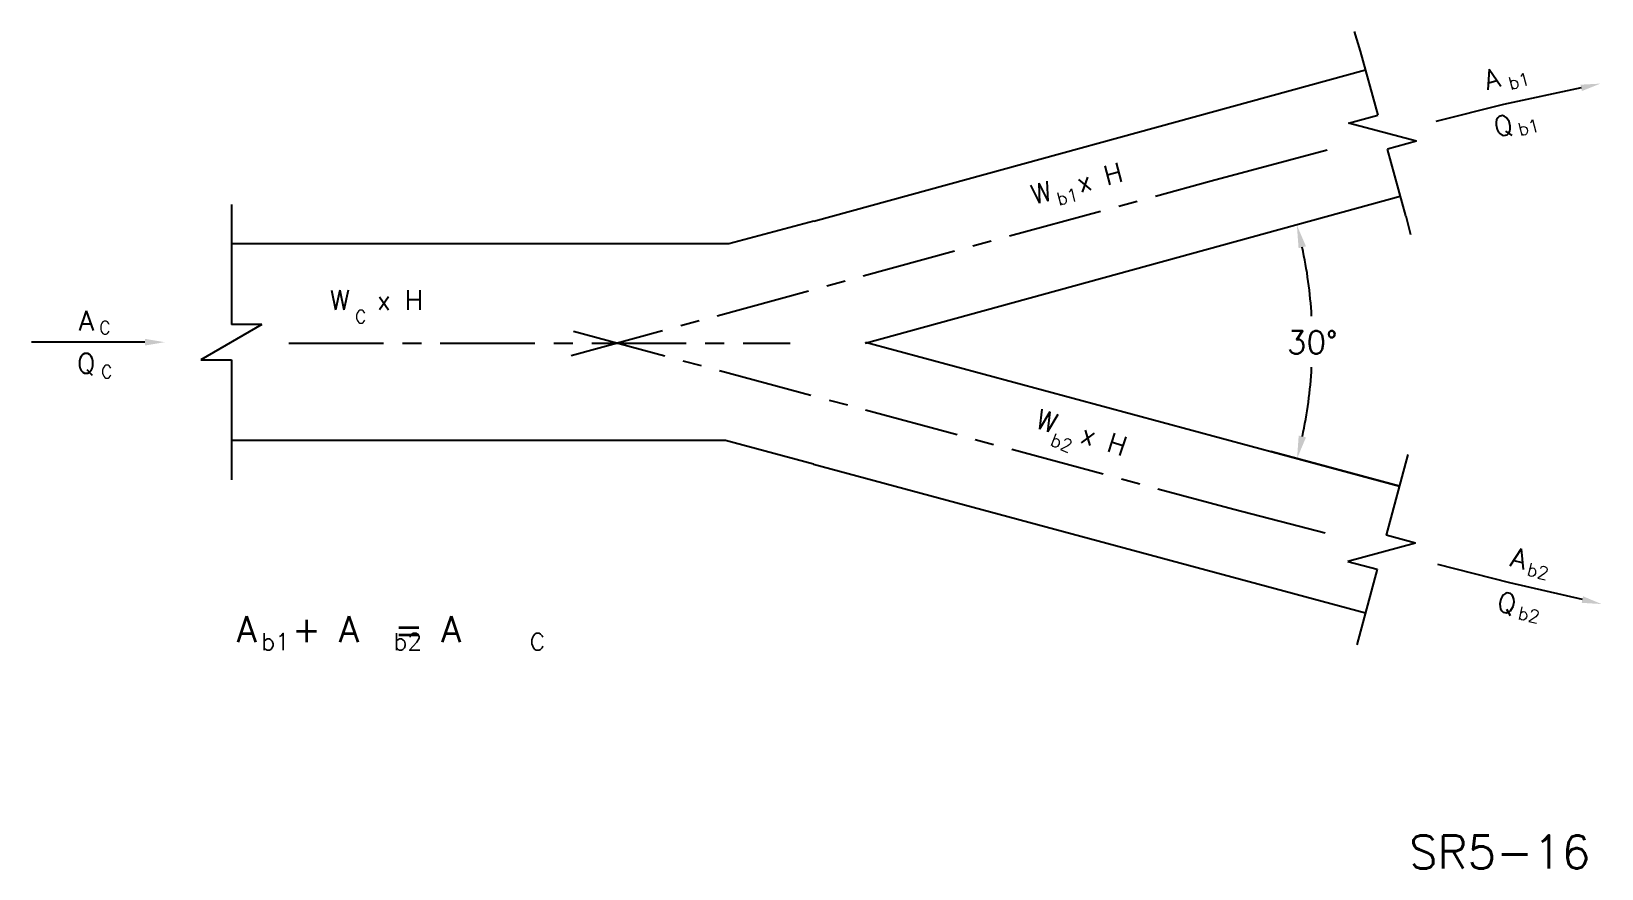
# Model space of a CAD drawing. Extents: x 0.6 to 11, y 1.4 to 6.9.
import ezdxf
from ezdxf.enums import TextEntityAlignment as Align

# ---------------------------------------------------------------- set-up
doc = ezdxf.new("R2010")
doc.units = 0
doc.header["$LTSCALE"] = 0.5
doc.header["$MEASUREMENT"] = 0
doc.linetypes.add('CENTER', pattern=[2, 1.25, -0.25, 0.25, -0.25])
doc.layers.get('0').update_dxf_attribs({"linetype": 'CONTINUOUS'})
doc.layers.add('CENTER', color=7, linetype='CENTER')
doc.layers.add('NUMBER', color=7, linetype='CONTINUOUS')
doc.styles.add('ROMANS', font='romans')

msp = doc.modelspace()

# ---------------------------------------------------------------- linework, layer by layer
for p, q in [((9.407, 6.807), (9.367, 6.937)), ((9.523, 6.384), (9.407, 6.807)), ((5.796, 5.684), (9.441, 6.683)), ((10.865, 6.564), (10.353, 6.454)), ((10.353, 6.454), (9.906, 6.342)), ((9.328, 6.331), (9.522, 6.384)), ((9.778, 6.213), (9.328, 6.331)), ((8.42, 5.949), (9.187, 6.154)), ((9.778, 6.213), (9.585, 6.16)), ((9.706, 5.718), (9.585, 6.16)), ((6.135, 4.878), (9.67, 5.848)), ((1.949, 5.793), (1.949, 5)), ((9.706, 5.718), (9.737, 5.595)), ((5.796, 5.684), (5.234, 5.533)), ((5.234, 5.533), (1.949, 5.533)), ((2.15, 5), (1.747, 4.768)), ((2.15, 5), (1.949, 5)), ((0.868, 4.884), (0.627, 4.884)), ((1.377, 4.884), (0.868, 4.884)), ((6.136, 4.883), (9.664, 3.932)), ((1.747, 4.768), (1.949, 4.768)), ((1.949, 4.768), (1.949, 3.975)), ((5.213, 4.235), (1.949, 4.235)), ((5.793, 4.079), (5.213, 4.235)), ((9.664, 3.933), (8.814, 4.162)), ((5.793, 4.079), (9.44, 3.097)), ((9.721, 4.143), (9.577, 3.608)), ((8.57, 3.781), (9.174, 3.625)), ((9.771, 3.557), (9.323, 3.436)), ((9.771, 3.557), (9.577, 3.609)), ((9.323, 3.436), (9.517, 3.384)), ((9.517, 3.384), (9.383, 2.884)), ((10.394, 3.295), (9.918, 3.415)), ((10.874, 3.183), (10.394, 3.295))]:
    msp.add_line(p, q)
for centre, start, end in [((6.145, 4.888), 3.2511, 12.226), ((6.145, 4.881), 347.8499, 356.8249)]:
    msp.add_arc(centre, 2.944, start, end)
for points in [[(10.86, 6.585), (10.87, 6.543), (10.992, 6.592)], [(8.998, 5.505), (9.047, 5.517), (8.987, 5.657)], [(1.377, 4.906), (1.377, 4.862), (1.507, 4.884)], [(9.047, 4.255), (8.999, 4.267), (8.988, 4.115)], [(10.878, 3.205), (10.869, 3.162), (11, 3.154)]]:
    msp.add_solid(points)
at = {"layer": 'CENTER'}
for p, q in [((4.193, 4.796), (8.42, 5.949)), ((2.328, 4.878), (5.639, 4.878)), ((4.207, 4.957), (8.57, 3.781))]:
    msp.add_line(p, q, dxfattribs=at)

# ---------------------------------------------------------------- texts
at = {"style": 'ROMANS'}
for s, height, rotation, p in [('A', 0.13, 15.2771, (10.244, 6.55)), ('b1', 0.085, 15.2771, (10.397, 6.55)), ('Q', 0.13, 14.2087, (10.306, 6.237)), ('b1', 0.085, 14.2087, (10.459, 6.245)), ('W  x H', 0.1298, 14.7867, (7.25, 5.792)), ('b1', 0.085, 14.7867, (7.413, 5.786)), ('W  x H', 0.1298, 341.8136, (7.25, 4.322)), ('b2', 0.085, 338.1543, (7.35, 4.205)), ('A', 0.13, 346.347, (10.389, 3.405)), ('b2', 0.085, 346.347, (10.5, 3.345)), ('Q', 0.13, 347.9588, (10.301, 3.111)), ('b2', 0.085, 347.9588, (10.442, 3.055))]:
    msp.add_text(s, height=height, rotation=rotation, dxfattribs=at).set_placement(p)
for s, height, p in [('W  x H', 0.1298, (2.597, 5.098)), ('A', 0.13, (0.939, 4.961)), ('C', 0.085, (2.764, 5.01)), ('C', 0.085, (1.074, 4.937)), ('Q', 0.13, (0.927, 4.679)), ('C', 0.085, (1.086, 4.647)), ('A  + A  = A ', 0.17134, (1.982, 2.902)), ('b1', 0.1122, (2.146, 2.849)), ('b2', 0.1122, (3.019, 2.849)), ('C', 0.112, (3.919, 2.849))]:
    msp.add_text(s, height=height, dxfattribs=at).set_placement(p)
msp.add_text('30%%d', height=0.15, dxfattribs=at).set_placement((9.089, 4.883), align=Align.MIDDLE_CENTER)
at = {"layer": 'NUMBER', "style": 'ROMANS'}
msp.add_text('SR5-16', height=0.22, dxfattribs=at).set_placement((9.728, 1.406))

doc.saveas('drawing.dxf')
